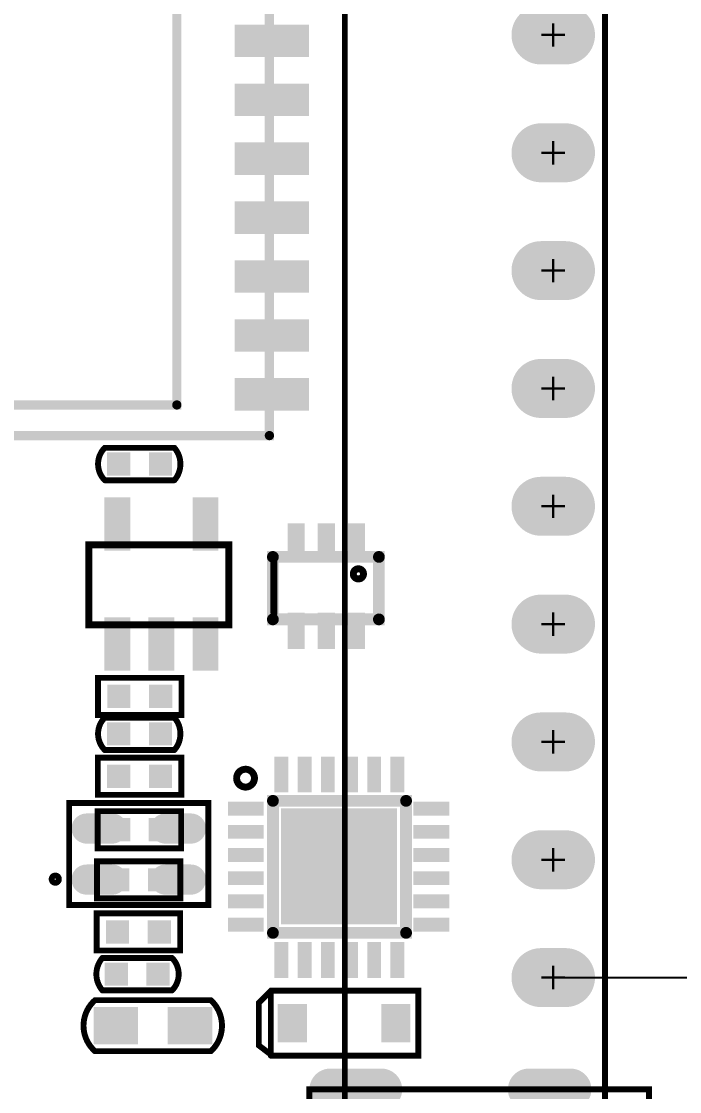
# Model space of a CAD drawing. Extents: x -69 to 26, y -7 to 136.
# Drawn here: x -12.59 to 1.61, y 65.23 to 88.3 of the extents above; entities that cross this region are included whole.
import ezdxf

# ---------------------------------------------------------------- set-up
doc = ezdxf.new("R2010")
doc.units = 0
doc.header["$MEASUREMENT"] = 0
doc.layers.get('0').update_dxf_attribs({"linetype": 'CONTINUOUS'})
doc.layers.get('Defpoints').update_dxf_attribs({"linetype": 'CONTINUOUS'})
for name, color, linetype in [('BOARD_OUTLINE_00', 254, 'CONTINUOUS'), ('DRIL_NPLTE_THRU_01', 3, 'CONTINUOUS'), ('DRIL_NPLTE_THRU_02', 2, 'CONTINUOUS'), ('DRIL_NPLTE_THRU_03', 1, 'CONTINUOUS'), ('DRIL_NPLTE_THRU_04', 16, 'CONTINUOUS'), ('DRIL_PLTE_THRU_01', 3, 'CONTINUOUS'), ('DRIL_PLTE_THRU_02', 2, 'CONTINUOUS'), ('DRIL_PLTE_THRU_03', 1, 'CONTINUOUS'), ('DRIL_PLTE_THRU_04', 16, 'CONTINUOUS'), ('DRIL_SYMBOL', 254, 'CONTINUOUS'), ('PADS_BOT', 1, 'CONTINUOUS'), ('PADS_INNER', 96, 'CONTINUOUS'), ('PADS_TOP', 96, 'CONTINUOUS'), ('PADS_XR_121', 176, 'CONTINUOUS'), ('PART_BOT_2DLINE_126', 146, 'CONTINUOUS'), ('PART_TOP_2DLINE_126', 254, 'CONTINUOUS')]:
    doc.layers.add(name, color=color, linetype=linetype)
doc.dimstyles.get("Standard").update_dxf_attribs({"dimtxt": 3, "dimasz": 3, "dimexe": 0.18, "dimexo": 0.0625, "dimgap": 0.09, "dimtad": 0, "dimtih": 1, "dimtoh": 1, "dimzin": 0, "dimdsep": 46, "dimtxsty": 'Standard', "dimcen": 0.09, "dimclrd": 3, "dimclre": 3, "dimclrt": 3, "dimadec": 0, "dimazin": 0, "dimtfac": 1, "dimtofl": 0, "dimtmove": 0, "dimatfit": 3, "dimfxl": 1, "dimtolj": 1, "dimtzin": 0, "dimarcsym": 0})

# ---------------------------------------------------------------- blocks, each defined once
blk = doc.blocks.new('BOARD_123')
at = {"layer": 'BOARD_OUTLINE_00', "const_width": 0.127}
blk.add_lwpolyline([(-0.762, 0), (2.528, 0, -0.414214), (4.547, -2.018), (4.547, -108.509, -0.414214), (2.515, -110.541), (-26.314, -110.541, -0.414214), (-28.346, -108.509), (-28.346, -2.038, -0.414214), (-26.309, 0), (-22.555, 0), (-22.555, -6.045), (-0.762, -6.045)], format="xyb", close=True, dxfattribs=at)
blk = doc.blocks.new('PART_BODY_BOT_80')
at = {"layer": 'PART_BOT_2DLINE_126', "const_width": 0.127}
blk.add_lwpolyline([(-76.5302, 21), (0, 21), (0, 0), (-76.5302, 0)], close=True, dxfattribs=at)
blk = doc.blocks.new('SYM_BOT_25')
blk.add_blockref('PART_BODY_BOT_80', (0, 0))
blk = doc.blocks.new('PART_BOT_33')
blk.add_blockref('SYM_BOT_25', (0, 0))
blk = doc.blocks.new('SMOOTH_0$127')
at = {"const_width": 0.0635}
blk.add_lwpolyline([(-0.03175, 0, 1), (0.03175, 0, 1)], format="xyb", close=True, dxfattribs=at)
blk = doc.blocks.new('PART_BODY_TOP_76')
at = {"layer": 'PART_TOP_2DLINE_126', "const_width": 0.127}
blk.add_lwpolyline([(-4.32, 0), (4.32, 0), (4.32, -7.32), (-4.32, -7.32)], close=True, dxfattribs=at)
at = {"layer": 'PART_TOP_2DLINE_126'}
for p in [(-4.32, 0), (4.32, 0), (-4.32, -7.32), (4.32, -7.32)]:
    blk.add_blockref('SMOOTH_0$127', p, dxfattribs=at)
blk = doc.blocks.new('DRIL_HOLE_0')
blk.add_lwpolyline([(0, 0, 1), (0, 0, 1)], format="xyb", close=True)
blk = doc.blocks.new('PAD_0')
blk.add_lwpolyline([(0, 0, 1), (0, 0, 1)], format="xyb", close=True)
blk = doc.blocks.new('PAD_16')
at = {"const_width": 0.3}
blk.add_lwpolyline([(-0.7, 0), (0.7, 0)], dxfattribs=at)
blk = doc.blocks.new('STK_TOP_614')
at = {"layer": 'DRIL_NPLTE_THRU_01'}
blk.add_blockref('DRIL_HOLE_0', (0, 0), dxfattribs=at)
at = {"layer": 'DRIL_NPLTE_THRU_02'}
blk.add_blockref('DRIL_HOLE_0', (0, 0), dxfattribs=at)
at = {"layer": 'DRIL_NPLTE_THRU_03'}
blk.add_blockref('DRIL_HOLE_0', (0, 0), dxfattribs=at)
at = {"layer": 'DRIL_NPLTE_THRU_04'}
blk.add_blockref('DRIL_HOLE_0', (0, 0), dxfattribs=at)
at = {"layer": 'PADS_BOT'}
blk.add_blockref('PAD_0', (0, 0), dxfattribs=at)
at = {"layer": 'PADS_INNER'}
blk.add_blockref('PAD_0', (0, 0), dxfattribs=at)
at = {"layer": 'PADS_TOP', "rotation": 90}
blk.add_blockref('PAD_16', (0, 0), dxfattribs=at)
blk = doc.blocks.new('DRIL_SLOT_0002300066000000900')
at = {"const_width": 0.3}
blk.add_lwpolyline([(0.15, -0.55), (0.15, 0.55, 1), (-0.15, 0.55), (-0.15, -0.55, 1)], format="xyb", close=True, dxfattribs=at)
blk = doc.blocks.new('PAD_17')
at = {"const_width": 0.45}
blk.add_lwpolyline([(-0.55, -0.225), (0.55, -0.225, 1), (0.55, 0.225), (-0.55, 0.225, 1)], format="xyb", close=True, dxfattribs=at)
blk = doc.blocks.new('STK_TOP_615')
at = {"layer": 'DRIL_PLTE_THRU_01'}
blk.add_blockref('DRIL_SLOT_0002300066000000900', (0, 0), dxfattribs=at)
at = {"layer": 'DRIL_PLTE_THRU_02'}
blk.add_blockref('DRIL_SLOT_0002300066000000900', (0, 0), dxfattribs=at)
at = {"layer": 'DRIL_PLTE_THRU_03'}
blk.add_blockref('DRIL_SLOT_0002300066000000900', (0, 0), dxfattribs=at)
at = {"layer": 'DRIL_PLTE_THRU_04'}
blk.add_blockref('DRIL_SLOT_0002300066000000900', (0, 0), dxfattribs=at)
at = {"layer": 'PADS_BOT', "rotation": 90}
blk.add_blockref('PAD_17', (0, 0), dxfattribs=at)
at = {"layer": 'PADS_INNER', "rotation": 90}
blk.add_blockref('PAD_17', (0, 0), dxfattribs=at)
at = {"layer": 'PADS_TOP', "rotation": 90}
blk.add_blockref('PAD_17', (0, 0), dxfattribs=at)
blk = doc.blocks.new('DRIL_SLOT_0002300059000000900')
at = {"const_width": 0.3}
blk.add_lwpolyline([(0.15, -0.45), (0.15, 0.45, 1), (-0.15, 0.45), (-0.15, -0.45, 1)], format="xyb", close=True, dxfattribs=at)
blk = doc.blocks.new('PAD_18')
at = {"const_width": 0.45}
blk.add_lwpolyline([(-0.45, -0.225), (0.45, -0.225, 1), (0.45, 0.225), (-0.45, 0.225, 1)], format="xyb", close=True, dxfattribs=at)
blk = doc.blocks.new('STK_TOP_616')
at = {"layer": 'DRIL_PLTE_THRU_01'}
blk.add_blockref('DRIL_SLOT_0002300059000000900', (0, 0), dxfattribs=at)
at = {"layer": 'DRIL_PLTE_THRU_02'}
blk.add_blockref('DRIL_SLOT_0002300059000000900', (0, 0), dxfattribs=at)
at = {"layer": 'DRIL_PLTE_THRU_03'}
blk.add_blockref('DRIL_SLOT_0002300059000000900', (0, 0), dxfattribs=at)
at = {"layer": 'DRIL_PLTE_THRU_04'}
blk.add_blockref('DRIL_SLOT_0002300059000000900', (0, 0), dxfattribs=at)
at = {"layer": 'PADS_BOT', "rotation": 90}
blk.add_blockref('PAD_18', (0, 0), dxfattribs=at)
at = {"layer": 'PADS_INNER', "rotation": 90}
blk.add_blockref('PAD_18', (0, 0), dxfattribs=at)
at = {"layer": 'PADS_TOP', "rotation": 90}
blk.add_blockref('PAD_18', (0, 0), dxfattribs=at)
blk = doc.blocks.new('DRIL_SYMBOL_0$6')
at = {"layer": 'DRIL_SYMBOL', "const_width": 0.0508}
for points in [[(0, -0.254), (0, 0.254)], [(-0.254, 0), (0.254, 0)]]:
    blk.add_lwpolyline(points, dxfattribs=at)
blk = doc.blocks.new('DRIL_HOLE_0$6')
at = {"const_width": 0.3}
blk.add_lwpolyline([(-0.15, 0, 1), (0.15, 0, 1)], format="xyb", close=True, dxfattribs=at)
blk.add_blockref('DRIL_SYMBOL_0$6', (0, 0))
blk = doc.blocks.new('PAD_19')
at = {"const_width": 0.3}
blk.add_lwpolyline([(0, -0.15, 1), (0, 0.15, 1)], format="xyb", close=True, dxfattribs=at)
blk = doc.blocks.new('STK_TOP_617')
at = {"layer": 'DRIL_NPLTE_THRU_01'}
blk.add_blockref('DRIL_HOLE_0$6', (0, 0), dxfattribs=at)
at = {"layer": 'DRIL_NPLTE_THRU_02'}
blk.add_blockref('DRIL_HOLE_0$6', (0, 0), dxfattribs=at)
at = {"layer": 'DRIL_NPLTE_THRU_03'}
blk.add_blockref('DRIL_HOLE_0$6', (0, 0), dxfattribs=at)
at = {"layer": 'DRIL_NPLTE_THRU_04'}
blk.add_blockref('DRIL_HOLE_0$6', (0, 0), dxfattribs=at)
at = {"layer": 'PADS_BOT'}
blk.add_blockref('PAD_19', (0, 0), dxfattribs=at)
at = {"layer": 'PADS_INNER'}
blk.add_blockref('PAD_19', (0, 0), dxfattribs=at)
at = {"layer": 'PADS_TOP'}
blk.add_blockref('PAD_19', (0, 0), dxfattribs=at)
blk = doc.blocks.new('SYM_TOP_21')
for name, p in [('STK_TOP_614', (-3.35, 0)), ('STK_TOP_614', (-3.05, 0)), ('STK_TOP_614', (-2.55, 0)), ('STK_TOP_614', (-2.25, 0)), ('STK_TOP_614', (-1.75, 0)), ('STK_TOP_614', (-1.25, 0)), ('STK_TOP_614', (-0.75, 0)), ('STK_TOP_614', (-0.25, 0)), ('STK_TOP_614', (0.25, 0)), ('STK_TOP_614', (0.75, 0)), ('STK_TOP_614', (1.25, 0)), ('STK_TOP_614', (1.75, 0)), ('STK_TOP_614', (2.25, 0)), ('STK_TOP_614', (2.55, 0)), ('STK_TOP_614', (3.05, 0)), ('STK_TOP_614', (3.35, 0)), ('STK_TOP_615', (-4.32, -1)), ('PART_BODY_TOP_76', (0, 0)), ('STK_TOP_615', (4.32, -1)), ('STK_TOP_617', (-2.89, -1.5)), ('STK_TOP_617', (2.89, -1.5)), ('STK_TOP_616', (-4.32, -5.18)), ('STK_TOP_616', (4.32, -5.18))]:
    blk.add_blockref(name, p)
blk = doc.blocks.new('PART_TOP_48')
blk.add_blockref('SYM_TOP_21', (0, 0))
blk = doc.blocks.new('PART_BODY_TOP_64')
at = {"layer": 'PART_TOP_2DLINE_126', "const_width": 0.127}
blk.add_lwpolyline([(-1.5, -1.1), (-1.5, 1.1), (1.5, 1.1), (1.5, -1.1)], close=True, dxfattribs=at)
blk.add_lwpolyline([(-1.878, -0.541, 1), (-1.723, -0.541, 1)], format="xyb", close=True, dxfattribs=at)
at = {"layer": 'PART_TOP_2DLINE_126'}
for p in [(-1.5, 1.1), (1.5, 1.1), (-1.5, -1.1), (1.5, -1.1)]:
    blk.add_blockref('SMOOTH_0$127', p, dxfattribs=at)
blk = doc.blocks.new('PAD_20')
at = {"const_width": 0.325}
blk.add_lwpolyline([(-0.275, -0.1625), (0.275, -0.1625, 1), (0.275, 0.1625), (-0.275, 0.1625, 1)], format="xyb", close=True, dxfattribs=at)
blk = doc.blocks.new('STK_TOP_140')
at = {"layer": 'DRIL_PLTE_THRU_01'}
blk.add_blockref('DRIL_HOLE_0', (0, 0), dxfattribs=at)
at = {"layer": 'DRIL_PLTE_THRU_02'}
blk.add_blockref('DRIL_HOLE_0', (0, 0), dxfattribs=at)
at = {"layer": 'DRIL_PLTE_THRU_03'}
blk.add_blockref('DRIL_HOLE_0', (0, 0), dxfattribs=at)
at = {"layer": 'DRIL_PLTE_THRU_04'}
blk.add_blockref('DRIL_HOLE_0', (0, 0), dxfattribs=at)
at = {"layer": 'PADS_BOT'}
blk.add_blockref('PAD_0', (0, 0), dxfattribs=at)
at = {"layer": 'PADS_INNER'}
blk.add_blockref('PAD_0', (0, 0), dxfattribs=at)
at = {"layer": 'PADS_TOP'}
blk.add_blockref('PAD_20', (0, 0), dxfattribs=at)
blk = doc.blocks.new('SYM_TOP_9')
for name, p in [('PART_BODY_TOP_64', (0, 0)), ('STK_TOP_140', (-0.85, 0.55)), ('STK_TOP_140', (0.85, 0.55)), ('STK_TOP_140', (-0.85, -0.55)), ('STK_TOP_140', (0.85, -0.55))]:
    blk.add_blockref(name, p)
blk = doc.blocks.new('PART_TOP_49')
blk.add_blockref('SYM_TOP_9', (0, 0))
blk = doc.blocks.new('DRIL_SYMBOL_0$899998')
at = {"layer": 'DRIL_SYMBOL', "const_width": 0.0508}
for points in [[(0, -0.254), (0, 0.254)], [(-0.254, 0), (0.254, 0)]]:
    blk.add_lwpolyline(points, dxfattribs=at)
blk = doc.blocks.new('DRIL_HOLE_0$899998')
at = {"const_width": 0.45}
blk.add_lwpolyline([(-0.225, 0, 1), (0.225, 0, 1)], format="xyb", close=True, dxfattribs=at)
blk.add_blockref('DRIL_SYMBOL_0$899998', (0, 0))
blk = doc.blocks.new('PAD_21')
at = {"const_width": 0.635}
blk.add_lwpolyline([(-0.265, -0.318), (0.265, -0.318, 1), (0.265, 0.318), (-0.265, 0.318, 1)], format="xyb", close=True, dxfattribs=at)
blk = doc.blocks.new('STK_TOP_956')
at = {"layer": 'DRIL_PLTE_THRU_01'}
blk.add_blockref('DRIL_HOLE_0$899998', (0, 0), dxfattribs=at)
at = {"layer": 'DRIL_PLTE_THRU_02'}
blk.add_blockref('DRIL_HOLE_0$899998', (0, 0), dxfattribs=at)
at = {"layer": 'DRIL_PLTE_THRU_03'}
blk.add_blockref('DRIL_HOLE_0$899998', (0, 0), dxfattribs=at)
at = {"layer": 'DRIL_PLTE_THRU_04'}
blk.add_blockref('DRIL_HOLE_0$899998', (0, 0), dxfattribs=at)
at = {"layer": 'PADS_BOT', "rotation": 90}
blk.add_blockref('PAD_21', (0, 0), dxfattribs=at)
at = {"layer": 'PADS_INNER', "rotation": 90}
blk.add_blockref('PAD_21', (0, 0), dxfattribs=at)
at = {"layer": 'PADS_TOP', "rotation": 90}
blk.add_blockref('PAD_21', (0, 0), dxfattribs=at)
blk = doc.blocks.new('SYM_TOP_50')
for p in [(15.24, 0), (17.78, 0), (20.32, 0), (22.86, 0), (25.4, 0), (27.94, 0), (30.48, 0), (33.02, 0), (35.56, 0)]:
    blk.add_blockref('STK_TOP_956', p)
blk = doc.blocks.new('PART_TOP_50')
blk.add_blockref('SYM_TOP_50', (0, 0))
blk = doc.blocks.new('SMOOTH_0$1499993333')
at = {"const_width": 0.075}
blk.add_lwpolyline([(-0.037, 0, 1), (0.037, 0, 1)], format="xyb", close=True, dxfattribs=at)
blk = doc.blocks.new('PART_BODY_TOP_81')
at = {"layer": 'PART_TOP_2DLINE_126', "const_width": 0.15}
blk.add_lwpolyline([(0.999, 3.005), (2.725, 3.005), (2.725, -0.012), (0.999, -0.012)], close=True, dxfattribs=at)
at = {"layer": 'PART_TOP_2DLINE_126'}
for p in [(0.999, 3.005), (2.725, 3.005), (0.999, -0.012), (2.725, -0.012)]:
    blk.add_blockref('SMOOTH_0$1499993333', p, dxfattribs=at)
blk = doc.blocks.new('PAD_22')
at = {"const_width": 0.56}
blk.add_lwpolyline([(-0.575, 0), (0.575, 0)], dxfattribs=at)
blk = doc.blocks.new('STK_TOP_31')
at = {"layer": 'DRIL_PLTE_THRU_01'}
blk.add_blockref('DRIL_HOLE_0', (0, 0), dxfattribs=at)
at = {"layer": 'DRIL_PLTE_THRU_02'}
blk.add_blockref('DRIL_HOLE_0', (0, 0), dxfattribs=at)
at = {"layer": 'DRIL_PLTE_THRU_03'}
blk.add_blockref('DRIL_HOLE_0', (0, 0), dxfattribs=at)
at = {"layer": 'DRIL_PLTE_THRU_04'}
blk.add_blockref('DRIL_HOLE_0', (0, 0), dxfattribs=at)
at = {"layer": 'PADS_BOT'}
blk.add_blockref('PAD_0', (0, 0), dxfattribs=at)
at = {"layer": 'PADS_INNER'}
blk.add_blockref('PAD_0', (0, 0), dxfattribs=at)
at = {"layer": 'PADS_TOP'}
blk.add_blockref('PAD_22', (0, 0), dxfattribs=at)
blk = doc.blocks.new('SYM_TOP_26')
for name, p in [('PART_BODY_TOP_81', (0, 0)), ('STK_TOP_31', (0.59044, 2.38864)), ('STK_TOP_31', (3.17391, 2.38864)), ('STK_TOP_31', (0.59044, 1.43864)), ('STK_TOP_31', (0.59044, 0.48864)), ('STK_TOP_31', (3.17391, 0.48864))]:
    blk.add_blockref(name, p)
blk = doc.blocks.new('PART_TOP_51')
blk.add_blockref('SYM_TOP_26', (0, 0))
blk = doc.blocks.new('SMOOTH_0$199898')
at = {"const_width": 0.099949}
blk.add_lwpolyline([(-0.049974, 0, 1), (0.049974, 0, 1)], format="xyb", close=True, dxfattribs=at)
blk = doc.blocks.new('PART_BODY_TOP_71')
at = {"layer": 'PART_TOP_2DLINE_126', "const_width": 0.1999}
for points in [[(-23.749, 18.048), (7.44, 18.048), (7.44, 0.0508), (-23.749, 0.0508)], [(-23.0886, 2.046), (5.658, 2.046), (5.658, 16.27), (-23.0886, 16.27)]]:
    blk.add_lwpolyline(points, close=True, dxfattribs=at)
at = {"layer": 'PART_TOP_2DLINE_126'}
for p in [(-23.0886, 2.046), (-23.749, 0.0508)]:
    blk.add_blockref('SMOOTH_0$199898', p, dxfattribs=at)
blk = doc.blocks.new('PAD_40')
at = {"const_width": 0.7}
blk.add_lwpolyline([(-0.7, 0), (0.7, 0)], dxfattribs=at)
blk = doc.blocks.new('PAD_36')
at = {"const_width": 0.7}
blk.add_lwpolyline([(-0.8, 0), (0.8, 0)], dxfattribs=at)
blk = doc.blocks.new('STK_TOP_26')
at = {"layer": 'DRIL_NPLTE_THRU_01'}
blk.add_blockref('DRIL_HOLE_0', (0, 0), dxfattribs=at)
at = {"layer": 'DRIL_NPLTE_THRU_02'}
blk.add_blockref('DRIL_HOLE_0', (0, 0), dxfattribs=at)
at = {"layer": 'DRIL_NPLTE_THRU_03'}
blk.add_blockref('DRIL_HOLE_0', (0, 0), dxfattribs=at)
at = {"layer": 'DRIL_NPLTE_THRU_04'}
blk.add_blockref('DRIL_HOLE_0', (0, 0), dxfattribs=at)
at = {"layer": 'PADS_BOT'}
blk.add_blockref('PAD_0', (0, 0), dxfattribs=at)
at = {"layer": 'PADS_INNER'}
blk.add_blockref('PAD_0', (0, 0), dxfattribs=at)
at = {"layer": 'PADS_TOP', "rotation": 90}
blk.add_blockref('PAD_36', (0, 0), dxfattribs=at)
at = {"layer": 'PADS_XR_121', "rotation": 90}
blk.add_blockref('PAD_40', (0, 0), dxfattribs=at)
blk = doc.blocks.new('SYM_TOP_16')
for name, p in [('PART_BODY_TOP_71', (0, 0)), ('STK_TOP_26', (-22.86, 0)), ('STK_TOP_26', (-21.59, 0)), ('STK_TOP_26', (-20.32, 0)), ('STK_TOP_26', (-19.05, 0)), ('STK_TOP_26', (-17.78, 0)), ('STK_TOP_26', (-16.51, 0)), ('STK_TOP_26', (-15.24, 0))]:
    blk.add_blockref(name, p)
blk = doc.blocks.new('PART_TOP_97')
blk.add_blockref('SYM_TOP_16', (0, 0))
blk = doc.blocks.new('PART_BODY_TOP_62')
at = {"layer": 'PART_TOP_2DLINE_126', "const_width": 0.127}
blk.add_lwpolyline([(-0.898, 0.408), (-0.898, -0.392), (0.902, -0.392), (0.902, 0.408)], close=True, dxfattribs=at)
at = {"layer": 'PART_TOP_2DLINE_126'}
for p in [(-0.898, 0.408), (0.902, 0.408), (-0.898, -0.392), (0.902, -0.392)]:
    blk.add_blockref('SMOOTH_0$127', p, dxfattribs=at)
blk = doc.blocks.new('PAD_1')
at = {"const_width": 0.5}
blk.add_lwpolyline([(-0.25, 0), (0.25, 0)], dxfattribs=at)
blk = doc.blocks.new('STK_TOP_6')
at = {"layer": 'DRIL_PLTE_THRU_01'}
blk.add_blockref('DRIL_HOLE_0', (0, 0), dxfattribs=at)
at = {"layer": 'DRIL_PLTE_THRU_02'}
blk.add_blockref('DRIL_HOLE_0', (0, 0), dxfattribs=at)
at = {"layer": 'DRIL_PLTE_THRU_03'}
blk.add_blockref('DRIL_HOLE_0', (0, 0), dxfattribs=at)
at = {"layer": 'DRIL_PLTE_THRU_04'}
blk.add_blockref('DRIL_HOLE_0', (0, 0), dxfattribs=at)
at = {"layer": 'PADS_BOT'}
blk.add_blockref('PAD_0', (0, 0), dxfattribs=at)
at = {"layer": 'PADS_INNER'}
blk.add_blockref('PAD_0', (0, 0), dxfattribs=at)
at = {"layer": 'PADS_TOP'}
blk.add_blockref('PAD_1', (0, 0), dxfattribs=at)
blk = doc.blocks.new('SYM_TOP_7')
for name, p in [('PART_BODY_TOP_62', (0, 0)), ('STK_TOP_6', (-0.448, 0.008)), ('STK_TOP_6', (0.452, 0.008))]:
    blk.add_blockref(name, p)
blk = doc.blocks.new('PART_TOP_137')
blk.add_blockref('SYM_TOP_7', (0, 0))
blk = doc.blocks.new('PART_BODY_TOP_58')
at = {"layer": 'PART_TOP_2DLINE_126', "const_width": 0.127}
blk.add_lwpolyline([(0.755, -0.347, 0.414214), (0.755, 0.353), (-0.745, 0.353, 0.373387), (-0.745, -0.347)], format="xyb", close=True, dxfattribs=at)
at = {"layer": 'PART_TOP_2DLINE_126'}
for p in [(-0.745, 0.353), (0.755, 0.353), (-0.745, -0.347), (0.755, -0.347)]:
    blk.add_blockref('SMOOTH_0$127', p, dxfattribs=at)
blk = doc.blocks.new('SYM_TOP_3')
for name, p in [('STK_TOP_6', (-0.445, 0.003)), ('PART_BODY_TOP_58', (0, 0)), ('STK_TOP_6', (0.455, 0.003))]:
    blk.add_blockref(name, p)
blk = doc.blocks.new('PART_TOP_138')
blk.add_blockref('SYM_TOP_3', (0, 0))
blk = doc.blocks.new('PART_TOP_142')
blk.add_blockref('SYM_TOP_7', (0, 0))
blk = doc.blocks.new('PART_TOP_143')
blk.add_blockref('SYM_TOP_7', (0, 0))
blk = doc.blocks.new('PART_TOP_168')
blk.add_blockref('SYM_TOP_7', (0, 0))
blk = doc.blocks.new('PART_TOP_172')
blk.add_blockref('SYM_TOP_3', (0, 0))
blk = doc.blocks.new('PART_BODY_TOP_66')
at = {"layer": 'PART_TOP_2DLINE_126', "const_width": 0.127}
blk.add_lwpolyline([(1.238, -0.559, 0.432739), (1.238, 0.541), (-1.262, 0.541, 0.450467), (-1.262, -0.559)], format="xyb", close=True, dxfattribs=at)
at = {"layer": 'PART_TOP_2DLINE_126'}
for p in [(-1.262, 0.541), (1.238, 0.541), (-1.262, -0.559), (1.238, -0.559)]:
    blk.add_blockref('SMOOTH_0$127', p, dxfattribs=at)
blk = doc.blocks.new('PAD_9')
at = {"const_width": 0.8}
blk.add_lwpolyline([(-0.48, 0), (0.48, 0)], dxfattribs=at)
blk = doc.blocks.new('STK_TOP_236')
at = {"layer": 'DRIL_PLTE_THRU_01'}
blk.add_blockref('DRIL_HOLE_0', (0, 0), dxfattribs=at)
at = {"layer": 'DRIL_PLTE_THRU_02'}
blk.add_blockref('DRIL_HOLE_0', (0, 0), dxfattribs=at)
at = {"layer": 'DRIL_PLTE_THRU_03'}
blk.add_blockref('DRIL_HOLE_0', (0, 0), dxfattribs=at)
at = {"layer": 'DRIL_PLTE_THRU_04'}
blk.add_blockref('DRIL_HOLE_0', (0, 0), dxfattribs=at)
at = {"layer": 'PADS_BOT'}
blk.add_blockref('PAD_0', (0, 0), dxfattribs=at)
at = {"layer": 'PADS_INNER'}
blk.add_blockref('PAD_0', (0, 0), dxfattribs=at)
at = {"layer": 'PADS_TOP'}
blk.add_blockref('PAD_9', (0, 0), dxfattribs=at)
blk = doc.blocks.new('SYM_TOP_11')
for name, p in [('PART_BODY_TOP_66', (0, 0)), ('STK_TOP_236', (-0.812, -0.009)), ('STK_TOP_236', (0.788, -0.009))]:
    blk.add_blockref(name, p)
blk = doc.blocks.new('PART_TOP_177')
blk.add_blockref('SYM_TOP_11', (0, 0))
blk = doc.blocks.new('PART_TOP_178')
blk.add_blockref('SYM_TOP_3', (0, 0))
blk = doc.blocks.new('PART_TOP_179')
blk.add_blockref('SYM_TOP_7', (0, 0))
blk = doc.blocks.new('SMOOTH_0$254')
at = {"const_width": 0.127}
blk.add_lwpolyline([(-0.0635, 0, 1), (0.0635, 0, 1)], format="xyb", close=True, dxfattribs=at)
blk = doc.blocks.new('PART_BODY_TOP_63')
at = {"layer": 'PART_TOP_2DLINE_126', "const_width": 0.15}
blk.add_lwpolyline([(-3.498, 2.648, 1), (-3.882, 2.648, 1)], format="xyb", close=True, dxfattribs=at)
at = {"layer": 'PART_TOP_2DLINE_126', "const_width": 0.254}
blk.add_lwpolyline([(-3.099, 2.159), (-0.229, 2.159), (-0.229, -0.686), (-3.099, -0.686)], close=True, dxfattribs=at)
at = {"layer": 'PART_TOP_2DLINE_126'}
for p in [(-3.099, 2.159), (-0.229, 2.159), (-3.099, -0.686), (-0.229, -0.686)]:
    blk.add_blockref('SMOOTH_0$254', p, dxfattribs=at)
blk = doc.blocks.new('PAD_52')
at = {"const_width": 0.3}
blk.add_lwpolyline([(-0.385, 0), (0.385, 0)], dxfattribs=at)
blk = doc.blocks.new('STK_TOP_33')
at = {"layer": 'DRIL_PLTE_THRU_01'}
blk.add_blockref('DRIL_HOLE_0', (0, 0), dxfattribs=at)
at = {"layer": 'DRIL_PLTE_THRU_02'}
blk.add_blockref('DRIL_HOLE_0', (0, 0), dxfattribs=at)
at = {"layer": 'DRIL_PLTE_THRU_03'}
blk.add_blockref('DRIL_HOLE_0', (0, 0), dxfattribs=at)
at = {"layer": 'DRIL_PLTE_THRU_04'}
blk.add_blockref('DRIL_HOLE_0', (0, 0), dxfattribs=at)
at = {"layer": 'PADS_BOT'}
blk.add_blockref('PAD_0', (0, 0), dxfattribs=at)
at = {"layer": 'PADS_INNER'}
blk.add_blockref('PAD_0', (0, 0), dxfattribs=at)
at = {"layer": 'PADS_TOP'}
blk.add_blockref('PAD_52', (0, 0), dxfattribs=at)
blk = doc.blocks.new('STK_TOP_32')
at = {"layer": 'DRIL_PLTE_THRU_01'}
blk.add_blockref('DRIL_HOLE_0', (0, 0), dxfattribs=at)
at = {"layer": 'DRIL_PLTE_THRU_02'}
blk.add_blockref('DRIL_HOLE_0', (0, 0), dxfattribs=at)
at = {"layer": 'DRIL_PLTE_THRU_03'}
blk.add_blockref('DRIL_HOLE_0', (0, 0), dxfattribs=at)
at = {"layer": 'DRIL_PLTE_THRU_04'}
blk.add_blockref('DRIL_HOLE_0', (0, 0), dxfattribs=at)
at = {"layer": 'PADS_BOT'}
blk.add_blockref('PAD_0', (0, 0), dxfattribs=at)
at = {"layer": 'PADS_INNER'}
blk.add_blockref('PAD_0', (0, 0), dxfattribs=at)
at = {"layer": 'PADS_TOP', "rotation": 90}
blk.add_blockref('PAD_52', (0, 0), dxfattribs=at)
blk = doc.blocks.new('PAD_53')
at = {"const_width": 2.5}
blk.add_lwpolyline([(-1.25, 0), (1.25, 0)], dxfattribs=at)
blk = doc.blocks.new('STK_TOP_34')
at = {"layer": 'DRIL_PLTE_THRU_01'}
blk.add_blockref('DRIL_HOLE_0', (0, 0), dxfattribs=at)
at = {"layer": 'DRIL_PLTE_THRU_02'}
blk.add_blockref('DRIL_HOLE_0', (0, 0), dxfattribs=at)
at = {"layer": 'DRIL_PLTE_THRU_03'}
blk.add_blockref('DRIL_HOLE_0', (0, 0), dxfattribs=at)
at = {"layer": 'DRIL_PLTE_THRU_04'}
blk.add_blockref('DRIL_HOLE_0', (0, 0), dxfattribs=at)
at = {"layer": 'PADS_BOT'}
blk.add_blockref('PAD_0', (0, 0), dxfattribs=at)
at = {"layer": 'PADS_INNER'}
blk.add_blockref('PAD_0', (0, 0), dxfattribs=at)
at = {"layer": 'PADS_TOP'}
blk.add_blockref('PAD_53', (0, 0), dxfattribs=at)
blk = doc.blocks.new('SYM_TOP_8')
for name, p in [('STK_TOP_32', (-2.91549, 2.72758)), ('STK_TOP_32', (-2.41549, 2.72758)), ('STK_TOP_32', (-1.91549, 2.72758)), ('STK_TOP_32', (-1.41549, 2.72758)), ('STK_TOP_32', (-0.91549, 2.72758)), ('STK_TOP_32', (-0.41549, 2.72758)), ('PART_BODY_TOP_63', (0, 0)), ('STK_TOP_33', (-3.683, 1.99201)), ('STK_TOP_33', (0.31596, 1.99201)), ('STK_TOP_34', (-1.67222, 0.74878)), ('STK_TOP_33', (-3.683, 1.49201)), ('STK_TOP_33', (0.31596, 1.49201)), ('STK_TOP_33', (-3.683, 0.99201)), ('STK_TOP_33', (0.31596, 0.99201)), ('STK_TOP_33', (-3.683, 0.49201)), ('STK_TOP_33', (0.31596, 0.49201)), ('STK_TOP_33', (-3.683, -0.00799)), ('STK_TOP_33', (0.31596, -0.00799)), ('STK_TOP_33', (-3.683, -0.508)), ('STK_TOP_33', (0.31596, -0.50799)), ('STK_TOP_32', (-2.91549, -1.27138)), ('STK_TOP_32', (-2.41549, -1.27139)), ('STK_TOP_32', (-1.91549, -1.27138)), ('STK_TOP_32', (-1.41549, -1.27138)), ('STK_TOP_32', (-0.91549, -1.27138)), ('STK_TOP_32', (-0.41549, -1.27138))]:
    blk.add_blockref(name, p)
blk = doc.blocks.new('PART_TOP_182')
blk.add_blockref('SYM_TOP_8', (0, 0))
blk = doc.blocks.new('PART_BODY_TOP_78')
at = {"layer": 'PART_TOP_2DLINE_126', "const_width": 0.127}
blk.add_lwpolyline([(1.538, 0.691), (1.828, 0.471), (1.828, -0.449), (1.568, -0.709), (-1.612, -0.709), (-1.612, 0.691)], close=True, dxfattribs=at)
blk.add_lwpolyline([(1.568, -0.699), (1.568, 0.693)], dxfattribs=at)
at = {"layer": 'PART_TOP_2DLINE_126'}
for p in [(-1.612, 0.691), (1.538, 0.691), (1.568, 0.693), (1.828, 0.471), (1.828, -0.449), (-1.612, -0.709), (1.568, -0.699), (1.568, -0.709)]:
    blk.add_blockref('SMOOTH_0$127', p, dxfattribs=at)
blk = doc.blocks.new('PAD_34')
at = {"const_width": 0.63}
blk.add_lwpolyline([(-0.415, 0), (0.415, 0)], dxfattribs=at)
blk = doc.blocks.new('STK_TOP_8')
at = {"layer": 'DRIL_PLTE_THRU_01'}
blk.add_blockref('DRIL_HOLE_0', (0, 0), dxfattribs=at)
at = {"layer": 'DRIL_PLTE_THRU_02'}
blk.add_blockref('DRIL_HOLE_0', (0, 0), dxfattribs=at)
at = {"layer": 'DRIL_PLTE_THRU_03'}
blk.add_blockref('DRIL_HOLE_0', (0, 0), dxfattribs=at)
at = {"layer": 'DRIL_PLTE_THRU_04'}
blk.add_blockref('DRIL_HOLE_0', (0, 0), dxfattribs=at)
at = {"layer": 'PADS_BOT'}
blk.add_blockref('PAD_0', (0, 0), dxfattribs=at)
at = {"layer": 'PADS_INNER'}
blk.add_blockref('PAD_0', (0, 0), dxfattribs=at)
at = {"layer": 'PADS_TOP', "rotation": 90}
blk.add_blockref('PAD_34', (0, 0), dxfattribs=at)
blk = doc.blocks.new('SYM_TOP_23')
for name, p in [('PART_BODY_TOP_78', (0, 0)), ('STK_TOP_8', (-1.127, -0.009)), ('STK_TOP_8', (1.103, -0.009))]:
    blk.add_blockref(name, p)
blk = doc.blocks.new('PART_TOP_183')
blk.add_blockref('SYM_TOP_23', (0, 0))
blk = doc.blocks.new('PART_BODY_TOP_68')
at = {"layer": 'PART_TOP_2DLINE_126', "const_width": 0.254}
blk.add_lwpolyline([(0, 1.981), (2.286, 1.981), (2.286, 0.635), (0, 0.635)], close=True, dxfattribs=at)
at = {"layer": 'PART_TOP_2DLINE_126', "const_width": 0.15}
blk.add_lwpolyline([(0.023, 0.767), (0.023, 1.905)], dxfattribs=at)
blk.add_lwpolyline([(1.953, 1.616, 1), (1.734, 1.616, 1)], format="xyb", close=True, dxfattribs=at)
at = {"layer": 'PART_TOP_2DLINE_126'}
for name, p in [('SMOOTH_0$254', (0, 1.981)), ('SMOOTH_0$254', (2.286, 1.981)), ('SMOOTH_0$1499993333', (0.023, 1.905)), ('SMOOTH_0$254', (0, 0.635)), ('SMOOTH_0$1499993333', (0.023, 0.767)), ('SMOOTH_0$254', (2.286, 0.635))]:
    blk.add_blockref(name, p, dxfattribs=at)
blk = doc.blocks.new('PAD_33')
at = {"const_width": 0.37}
blk.add_lwpolyline([(-0.39, 0), (0.39, 0)], dxfattribs=at)
blk = doc.blocks.new('STK_TOP_28')
at = {"layer": 'DRIL_PLTE_THRU_01'}
blk.add_blockref('DRIL_HOLE_0', (0, 0), dxfattribs=at)
at = {"layer": 'DRIL_PLTE_THRU_02'}
blk.add_blockref('DRIL_HOLE_0', (0, 0), dxfattribs=at)
at = {"layer": 'DRIL_PLTE_THRU_03'}
blk.add_blockref('DRIL_HOLE_0', (0, 0), dxfattribs=at)
at = {"layer": 'DRIL_PLTE_THRU_04'}
blk.add_blockref('DRIL_HOLE_0', (0, 0), dxfattribs=at)
at = {"layer": 'PADS_BOT'}
blk.add_blockref('PAD_0', (0, 0), dxfattribs=at)
at = {"layer": 'PADS_INNER'}
blk.add_blockref('PAD_0', (0, 0), dxfattribs=at)
at = {"layer": 'PADS_TOP', "rotation": 90}
blk.add_blockref('PAD_33', (0, 0), dxfattribs=at)
blk = doc.blocks.new('SYM_TOP_13')
for name, p in [('STK_TOP_28', (0.50347, 2.31694)), ('STK_TOP_28', (1.15347, 2.31694)), ('STK_TOP_28', (1.80347, 2.31694)), ('PART_BODY_TOP_68', (0, 0)), ('STK_TOP_28', (0.50347, 0.38903)), ('STK_TOP_28', (1.15347, 0.38903)), ('STK_TOP_28', (1.80347, 0.38903))]:
    blk.add_blockref(name, p)
blk = doc.blocks.new('PART_TOP_184')
blk.add_blockref('SYM_TOP_13', (0, 0))
blk = doc.blocks.new('*D512')
at = {"color": 3, "linetype": 'Continuous', "lineweight": -2}
for p, q in [((-1.055, 103.251), (21.024, 103.251)), ((20.844, 100.251), (20.844, 87.061)), ((20.844, 70.691), (20.844, 83.881)), ((-1.055, 67.691), (21.024, 67.691))]:
    blk.add_line(p, q, dxfattribs=at)
at = {"color": 3, "linetype": 'Continuous'}
for points in [[(20.344, 100.251), (21.344, 100.251), (20.844, 103.251)], [(20.344, 70.691), (21.344, 70.691), (20.844, 67.691)]]:
    blk.add_solid(points, dxfattribs=at)
at = {"layer": 'Defpoints', "color": 0, "linetype": 'Continuous'}
for p in [(-1.118, 103.251), (-1.118, 67.691), (20.844, 67.691)]:
    blk.add_point(p, dxfattribs=at)
at = {"color": 3, "linetype": 'Continuous', "insert": (20.844, 85.471), "char_height": 3, "attachment_point": 5}
blk.add_mtext('\\A1;35.56', dxfattribs=at)

msp = doc.modelspace()

# ---------------------------------------------------------------- block references
for name, p in [('BOARD_123', (-4.547, 110.541)), ('PART_TOP_184', (-7.163, 74.778)), ('PART_TOP_168', (-10.039, 72.022)), ('PART_TOP_182', (-4.063, 69.342)), ('PART_TOP_49', (-10.055, 70.354)), ('PART_TOP_179', (-10.065, 68.666)), ('PART_TOP_178', (-10.094, 67.762)), ('PART_TOP_177', (-9.737, 66.663))]:
    msp.add_blockref(name, p)
for name, p, rotation in [('PART_TOP_97', (-7.188, 103.124), 90), ('PART_TOP_50', (-1.118, 103.251), 270), ('PART_TOP_172', (-10.033, 78.765), 180), ('PART_TOP_51', (-8.128, 74.295), 90), ('PART_TOP_137', (-10.033, 73.762), 180), ('PART_TOP_138', (-10.033, 72.949), 180), ('PART_TOP_142', (-10.038, 70.887), 180), ('PART_TOP_143', (-10.056, 69.807), 180), ('PART_TOP_183', (-5.639, 66.7), 180), ('PART_TOP_48', (-6.375, 60.96), 90)]:
    msp.add_blockref(name, p, dxfattribs=dict(rotation=rotation))
at = {"xscale": -1, "rotation": 90}
msp.add_blockref('PART_BOT_33', (-5.613, 19.253), dxfattribs=at)

# ---------------------------------------------------------------- dimensions: what is measured, and where the dimension line sits
at = {"linetype": 'Continuous'}
dim = msp.add_linear_dim(base=(20.844, 67.691), p1=(-1.118, 103.251), p2=(-1.118, 67.691), angle=90, dimstyle='Standard', dxfattribs=at)
dim.commit()
dim.dimension.update_dxf_attribs({"geometry": '*D512', "text_midpoint": (20.844, 85.471)})

doc.saveas('drawing.dxf')
